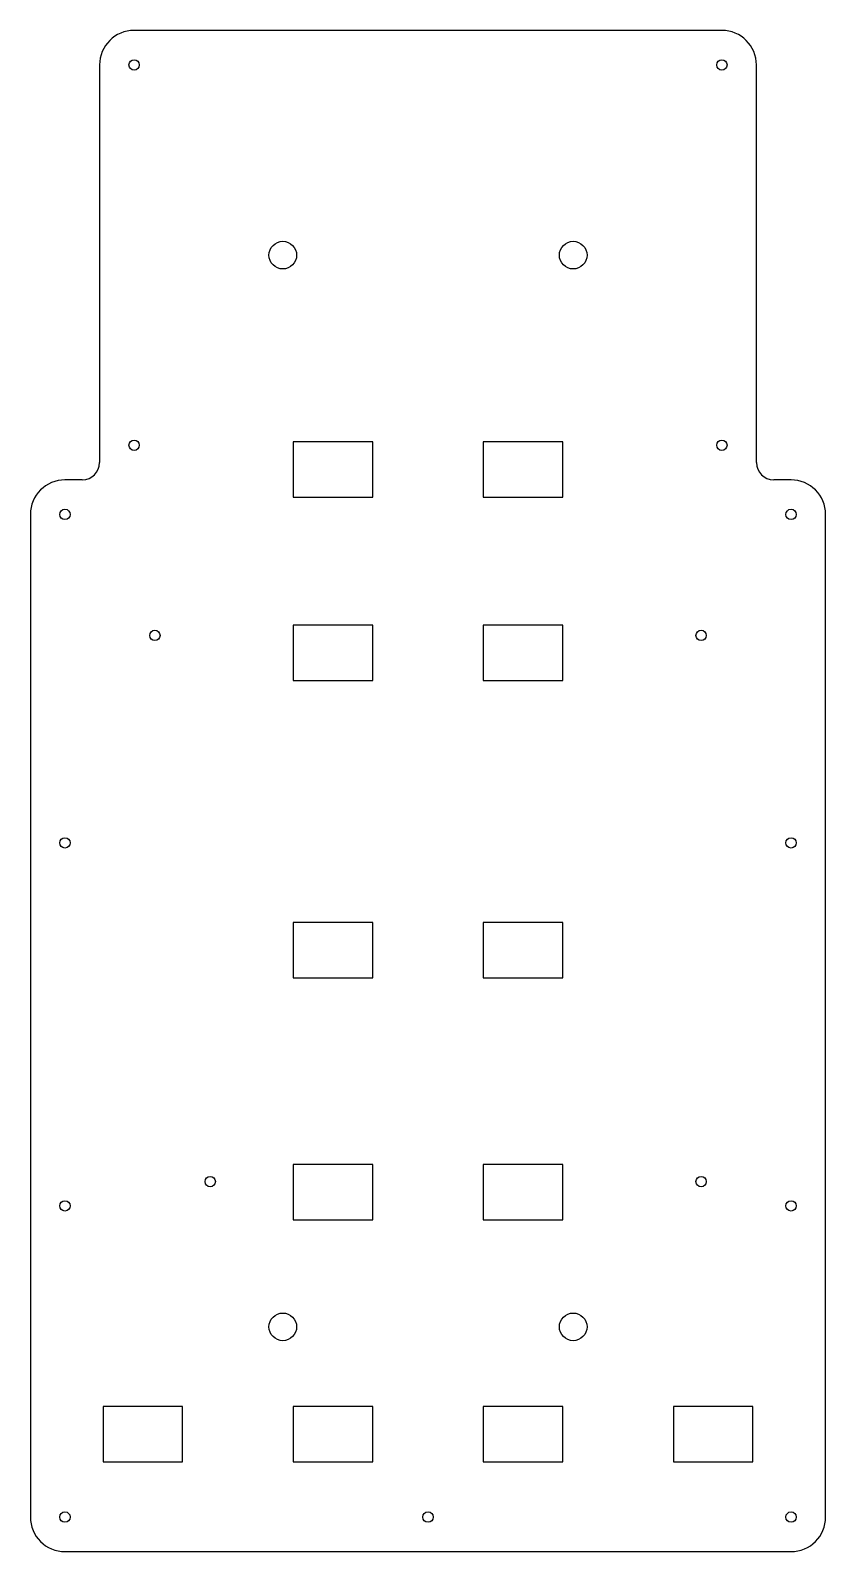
# Model space of a CAD drawing. Extents: x -115 to 115, y -220 to 220.
import ezdxf

# ---------------------------------------------------------------- set-up
doc = ezdxf.new("R2010")
doc.units = 0
doc.layers.add('Shape2DView', color=7, linetype='CONTINUOUS')

msp = doc.modelspace()

# ---------------------------------------------------------------- linework, layer by layer
at = {"layer": 'Shape2DView'}
for p, q in [((85, 220), (-85, 220)), ((-95, 210), (-95, 95)), ((95, 95), (95, 210)), ((-16, 101), (-39, 101)), ((-39, 101), (-39, 85)), ((-16, 85), (-16, 101)), ((16, 101), (16, 85)), ((39, 101), (16, 101)), ((39, 85), (39, 101)), ((-100, 90), (-105, 90)), ((105, 90), (100, 90)), ((-39, 85), (-16, 85)), ((16, 85), (39, 85)), ((-115, 80), (-115, -210)), ((115, -210), (115, 80)), ((-16, 48), (-39, 48)), ((-39, 48), (-39, 32)), ((-16, 32), (-16, 48)), ((16, 48), (16, 32)), ((39, 48), (16, 48)), ((39, 32), (39, 48)), ((-39, 32), (-16, 32)), ((16, 32), (39, 32)), ((-16, -38), (-39, -38)), ((-39, -38), (-39, -54)), ((-16, -54), (-16, -38)), ((16, -38), (16, -54)), ((39, -38), (16, -38)), ((39, -54), (39, -38)), ((-39, -54), (-16, -54)), ((16, -54), (39, -54)), ((-16, -108), (-39, -108)), ((-39, -108), (-39, -124)), ((-16, -124), (-16, -108)), ((16, -108), (16, -124)), ((39, -108), (16, -108)), ((39, -124), (39, -108)), ((-39, -124), (-16, -124)), ((16, -124), (39, -124)), ((-71, -178), (-94, -178)), ((-94, -178), (-94, -194)), ((-71, -194), (-71, -178)), ((-16, -178), (-39, -178)), ((-39, -178), (-39, -194)), ((-16, -194), (-16, -178)), ((16, -178), (16, -194)), ((39, -178), (16, -178)), ((39, -194), (39, -178)), ((71, -178), (71, -194)), ((94, -178), (71, -178)), ((94, -194), (94, -178)), ((-94, -194), (-71, -194)), ((-39, -194), (-16, -194)), ((16, -194), (39, -194)), ((71, -194), (94, -194)), ((-105, -220), (105, -220))]:
    msp.add_line(p, q, dxfattribs=at)
for centre, radius in [((-85, 210), 1.5), ((85, 210), 1.5), ((-42, 155), 4), ((42, 155), 4), ((-85, 100), 1.5), ((85, 100), 1.5), ((-105, 80), 1.5), ((105, 80), 1.5), ((-79, 45), 1.5), ((79, 45), 1.5), ((-105, -15), 1.5), ((105, -15), 1.5), ((-63, -113), 1.5), ((79, -113), 1.5), ((-105, -120), 1.5), ((105, -120), 1.5), ((-42, -155), 4), ((42, -155), 4), ((-105, -210), 1.5), ((0, -210), 1.5), ((105, -210), 1.5)]:
    msp.add_circle(centre, radius, dxfattribs=at)
for centre, radius, start, end in [((-85, 210), 10, 90, 180), ((85, 210), 10, 0, 90), ((-100, 95), 5, -90, 0), ((100, 95), 5, 180, -90), ((-105, 80), 10, 90, 180), ((105, 80), 10, 0, 90), ((-105, -210), 10, 180, -90), ((105, -210), 10, -90, 0)]:
    msp.add_arc(centre, radius, start, end, dxfattribs=at)

doc.saveas('drawing.dxf')
